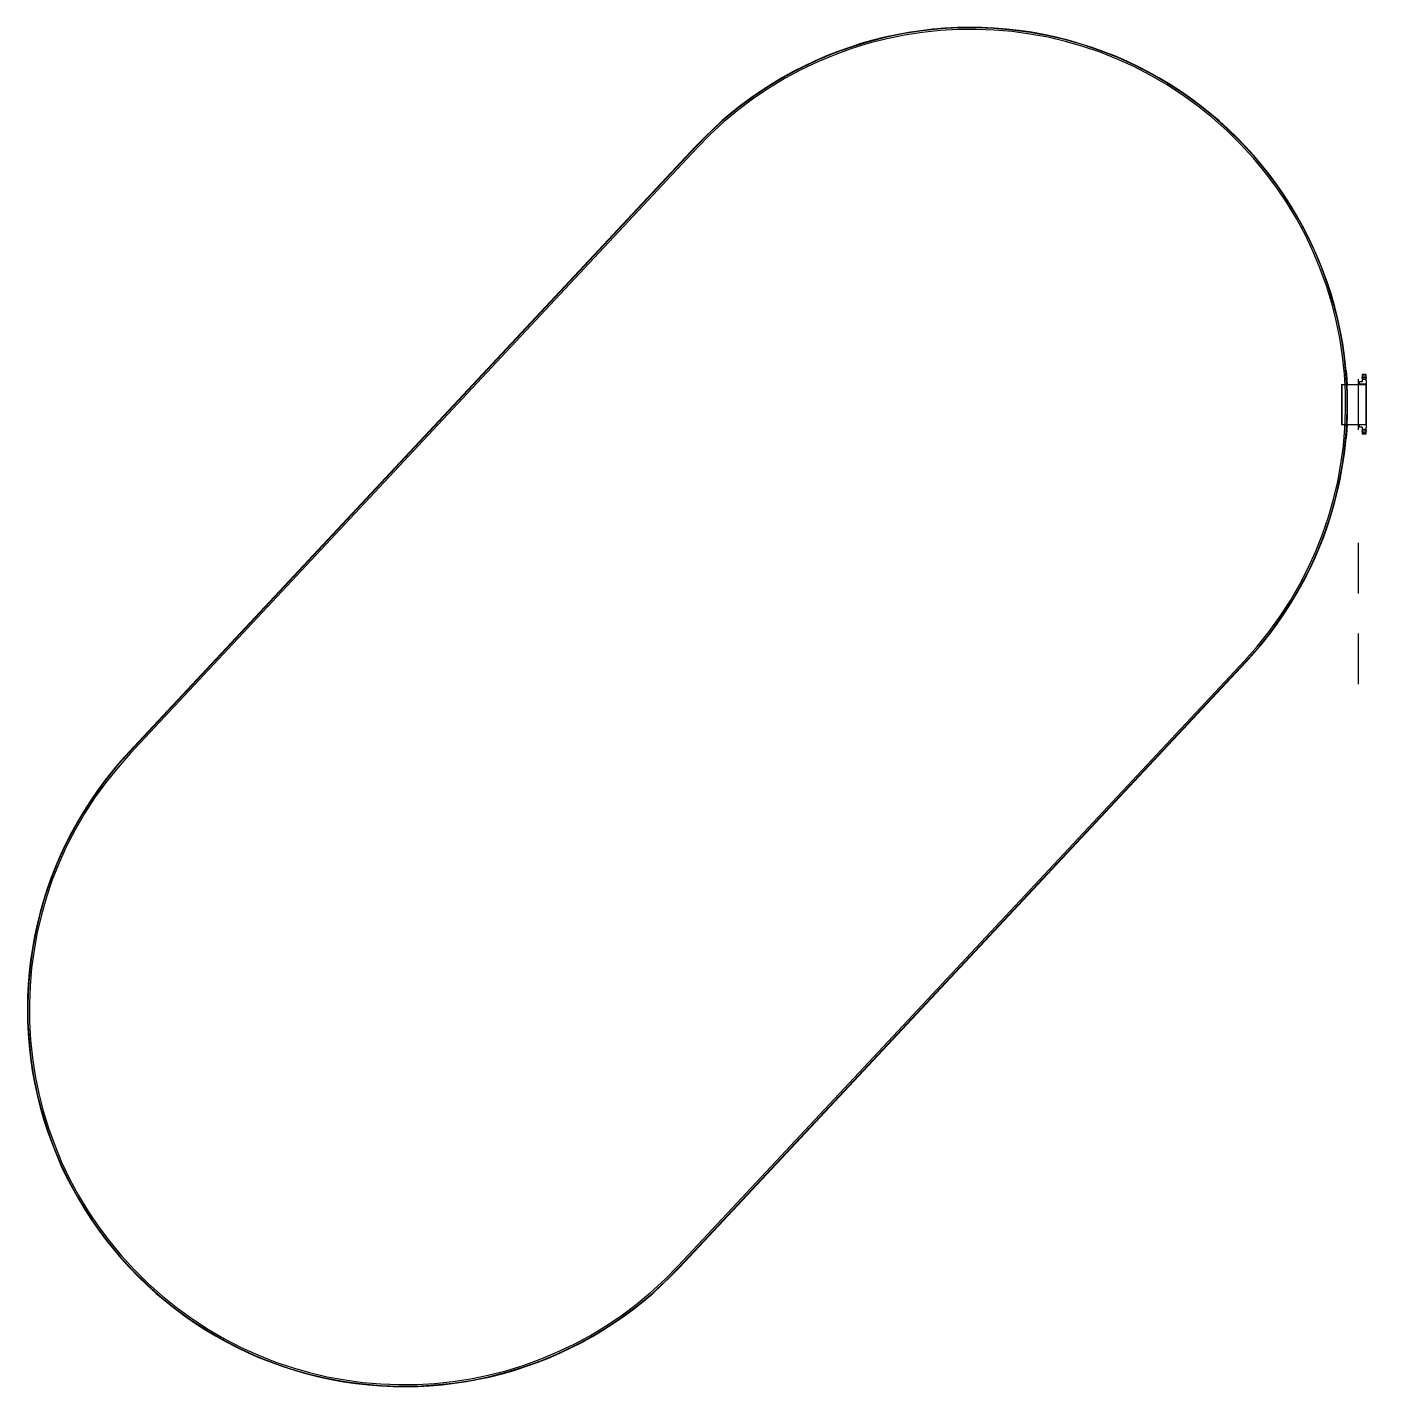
# Model space of a CAD drawing. Extents: x -1673 to 101, y 100 to 718.
# Drawn here: x -1673.2 to -1237.2, y 284.9 to 717.9 of the extents above.
import ezdxf

# ---------------------------------------------------------------- set-up
doc = ezdxf.new("R2010")
doc.units = 0
doc.header["$LTSCALE"] = 12
doc.header["$MEASUREMENT"] = 0
doc.linetypes.add('CENTER', pattern=[2, 1.25, -0.25, 0.25, -0.25])
for name, color, linetype in [('12 PIPE', 7, 'CONTINUOUS'), ('12-150-RFSO', 14, 'CONTINUOUS'), ('CENTER', 6, 'CENTER'), ('COVER', 3, 'CONTINUOUS'), ('REPAD', 7, 'CONTINUOUS'), ('SHELL', 40, 'CONTINUOUS'), ('TEXT', 4, 'CONTINUOUS')]:
    doc.layers.add(name, color=color, linetype=linetype)

# ---------------------------------------------------------------- blocks, each defined once
blk = doc.blocks.new('A$Ce1fdb81c')
at = {"layer": '12 PIPE'}
for p, q in [((-5.58, 3.51), (-0.06, 8.68)), ((-0.06, 8.68), (8.65, -0.63)), ((-5.58, 3.51), (3.14, -5.8)), ((3.14, -5.8), (8.65, -0.63))]:
    blk.add_line(p, q, dxfattribs=at)
at = {"layer": '12-150-RFSO'}
for p, q in [((-2.15, 11), (-3.02, 10.19)), ((-3.02, 10.19), (-1.44, 8.5)), ((-1.81, 10.63), (-2.67, 9.82)), ((-2.15, 11), (-0.78, 9.54)), ((-1.12, 9.9), (-1.99, 9.09)), ((-0.01, 8.81), (-1.61, 7.31)), ((-0.78, 9.54), (-0.74, 9.58)), ((-0.74, 9.58), (9.51, -1.37)), ((-1.44, 8.5), (-2.12, 7.86)), ((-2.12, 7.86), (-1.57, 7.27)), ((7.15, -2.04), (7.7, -2.64)), ((8.79, -0.6), (7.19, -2.09)), ((8.39, -2), (7.7, -2.64)), ((8.39, -2), (9.97, -3.68)), ((9.81, -1.78), (8.94, -2.59)), ((9.47, -1.41), (9.51, -1.37)), ((9.47, -1.41), (10.83, -2.87)), ((10.49, -2.51), (9.62, -3.32)), ((10.83, -2.87), (9.97, -3.68))]:
    blk.add_line(p, q, dxfattribs=at)
at = {"layer": 'CENTER'}
for p, q in [((-1.28, 10.44), (-2.51, 9.29)), ((10.33, -1.97), (9.1, -3.12))]:
    blk.add_line(p, q, dxfattribs=at)
at = {"layer": 'REPAD'}
for p, q in [((-7.78, 7.6), (-7.62, 7.78)), ((7.06, -8.27), (7.26, -8.12))]:
    blk.add_line(p, q, dxfattribs=at)
for points in [[(-4.3, 4.71, 0.009403), (-7.62, 7.78)], [(7.26, -8.12, 0.009403), (4.41, -4.6, 0.009403)]]:
    blk.add_lwpolyline(points, format="xyb", dxfattribs=at)

msp = doc.modelspace()

# ---------------------------------------------------------------- linework, layer by layer
at = {"layer": 'SHELL'}
for points in [[(-1284.93, 515.7, 1), (-1460.35, 679.86), (-1640.74, 487.1, 1), (-1465.31, 322.94)], [(-1285.02, 515.79, 1), (-1460.26, 679.78), (-1640.64, 487.01, 1), (-1465.41, 323.03)], [(-1285.39, 516.13, 1), (-1459.9, 679.43), (-1640.28, 486.67, 1), (-1465.77, 323.37)]]:
    msp.add_lwpolyline(points, format="xyb", close=True, dxfattribs=at)
at = {"layer": 'TEXT', "extrusion": (0, -0.707107, 0.707107)}
for p, q in [((-1249.02, 589.67, 12.22), (-1249.02, 605.89, 28.45)), ((-1249.02, 537.52, 12.22), (-1249.02, 553.74, 28.45)), ((-1249.02, 508.63, 12.22), (-1249.02, 524.85, 28.45))]:
    msp.add_line(p, q, dxfattribs=at)
at = {"layer": 'TEXT', "extrusion": (1, 0, -1.83697e-16)}
msp.add_circle((597.78, 0, -1254.31), 6.44, dxfattribs=at)

# ---------------------------------------------------------------- block references
at = {"layer": 'COVER', "rotation": 316.8999999999991}
msp.add_blockref('A$Ce1fdb81c', (-1252.64, 597.78), dxfattribs=at)

doc.saveas('drawing.dxf')
